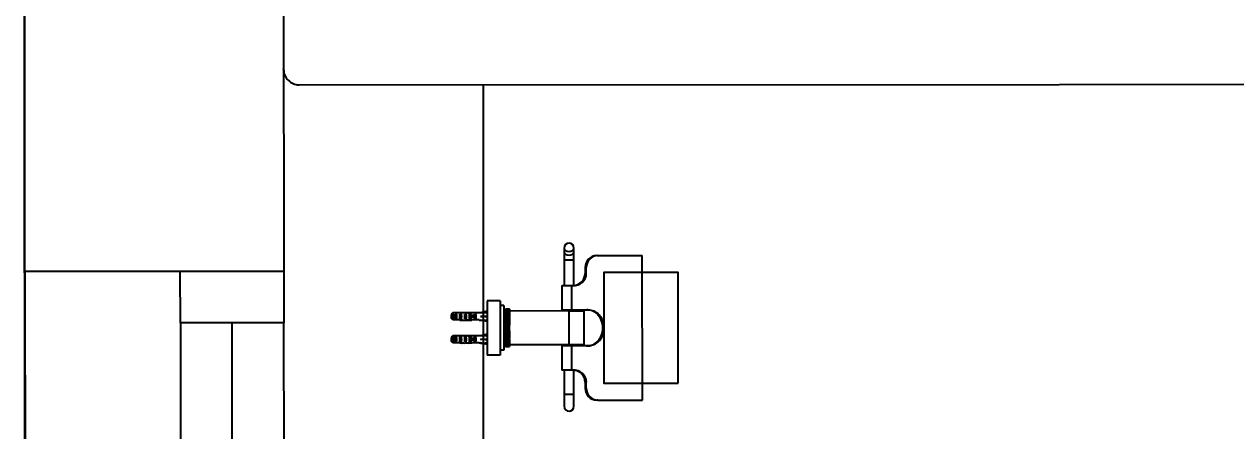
# Model space of a CAD drawing. Extents: x -678889171 to 586587, y -792238163 to 335485.
# Drawn here: x 83210 to 84381, y 33194 to 33587 of the extents above; entities that cross this region are included whole.
import ezdxf

# ---------------------------------------------------------------- set-up
doc = ezdxf.new("R2010")
doc.units = 0
doc.header["$MEASUREMENT"] = 0
doc.set_wipeout_variables(frame=1)
for name, color, linetype in [('XR-A-9TH-FLOOR$0$A-ANNO-SYMB', 252, 'Continuous'), ('XR-A-9TH-FLOOR$0$A-WALL', 252, 'Continuous'), ('XR-A-ST Cat Walk$0$A-FLOR-STRS', 252, 'Continuous'), ('XR-Typ24$0$XR-A-2ND-FLOOR$0$XR-A-TYP-2-3-4-5-6-7-8-9-10$0$A-FURN-SANT', 252, 'Continuous'), ('XR-Typ24$0$XR-A-2ND-FLOOR$0$XR-A-TYP-2-3-4-5-6-7-8-9-10$0$A-WALL', 252, 'Continuous'), ('XR-Typ24$0$XR-A-2ND-FLOOR$0$XR-A-TYP-2-3-4-5-6-7-8-9-10$0$XR-A-TYP$0$TYPICAL TYPES$0$I-WC', 252, 'Continuous'), ('XR-Typ24$0$XR-A-2ND-FLOOR$0$XR-A-TYP-2-3-4-5-6-7-8-9-10$0$XR-A-TYP$0$TYPICAL TYPES$0$XREF_3BR$0$I-WC', 252, 'Continuous'), ('XR-Typ24$0$XR-A-2ND-FLOOR$0$XR-A-TYP-2-3-4-5-6-7-8-9-10$0$XR-A-TYP-2-4-6-7-8$0$A-GLAZ', 252, 'Continuous')]:
    doc.layers.add(name, color=color, linetype=linetype)

# ---------------------------------------------------------------- blocks, each defined once
blk = doc.blocks.new('XR-A-ST Cat Walk')
at = {"layer": 'XR-A-ST Cat Walk$0$A-FLOR-STRS'}
blk.add_lwpolyline([(83405, 21690.4), (85408.4, 21689.8), (85411.4, 19119.9), (83269.4, 17090.8), (81833.2, 18631.5), (81394.5, 18222.2), (83243, 16239.3), (85650.6, 18520), (86012.1, 18520), (86007.7, 22289.6), (83404.6, 22290.4), (83405, 21690.4)], dxfattribs=at)
blk = doc.blocks.new('XR-Typ24$0$XR-A-2ND-FLOOR$0$XR-A-TYP-2-3-4-5-6-7-8-9-10$0$XR-A-TYP$0$TYPICAL TYPES$0$XREF_3BR$0$SE4')
at = {"layer": 'XR-Typ24$0$XR-A-2ND-FLOOR$0$XR-A-TYP-2-3-4-5-6-7-8-9-10$0$A-FURN-SANT'}
for p, q in [((416.2, 478.2, 0), (410.3, 478.2, 0)), ((410.3, 472.4, 0), (410.3, 478.2, 0)), ((410.3, 472.4, 0), (410.3, 472.3, 0)), ((410.3, 472.3, 0), (410.3, 472.3, 0)), ((411.2, 476.4, 0), (415.2, 476.4, 0)), ((411.2, 476.4, 0), (411.2, 475.4, 0)), ((415.2, 475.4, 0), (411.2, 475.4, 0)), ((411.2, 472.4, 0), (415.2, 472.4, 0)), ((411.2, 472.4, 0), (411.2, 471.4, 0)), ((411.5, 479.4, 0), (414.9, 479.4, 0)), ((415.2, 476.4, 0), (415.2, 475.4, 0)), ((415.2, 472.4, 0), (415.2, 471.4, 0)), ((416.2, 472.4, 0), (416.2, 478.2, 0)), ((416.2, 472.4, 0), (416.2, 472.3, 0)), ((416.2, 472.3, 0), (416.2, 472.3, 0)), ((435.2, 478.2, 0), (429.3, 478.2, 0)), ((429.3, 472.4, 0), (429.3, 478.2, 0)), ((429.3, 472.4, 0), (429.3, 472.3, 0)), ((429.3, 472.3, 0), (429.3, 472.3, 0)), ((430.2, 476.4, 0), (434.2, 476.4, 0)), ((430.2, 476.4, 0), (430.2, 475.4, 0)), ((434.2, 475.4, 0), (430.2, 475.4, 0)), ((430.2, 472.4, 0), (434.2, 472.4, 0)), ((430.2, 472.4, 0), (430.2, 471.4, 0)), ((430.5, 479.4, 0), (433.9, 479.4, 0)), ((434.2, 476.4, 0), (434.2, 475.4, 0)), ((434.2, 472.4, 0), (434.2, 471.4, 0)), ((435.2, 472.4, 0), (435.2, 478.2, 0)), ((435.2, 472.4, 0), (435.2, 472.3, 0)), ((435.2, 472.3, 0), (435.2, 472.3, 0)), ((410.2, 470.5, 0), (410.4, 470.5, 0)), ((410.2, 465.5, 0), (410.2, 463.9, 0)), ((410.2, 464.6, 0), (410.5, 464.6, 0)), ((410.3, 462.8, 0), (410.3, 462.8, 0)), ((410.3, 462.8, 0), (410.3, 462.6, 0)), ((410.3, 456.4, 0), (410.3, 462.6, 0)), ((415.2, 471.4, 0), (411.2, 471.4, 0)), ((411.2, 468.4, 0), (415.2, 468.4, 0)), ((411.2, 468.4, 0), (411.2, 467.4, 0)), ((415.2, 467.4, 0), (411.2, 467.4, 0)), ((411.2, 464.4, 0), (412.5, 464.4, 0)), ((411.2, 464.4, 0), (411.2, 463.5, 0)), ((412.5, 463.5, 0), (411.2, 463.5, 0)), ((412.5, 464.4, 0), (412.5, 464.6, 0)), ((413.2, 464.4, 0), (412.5, 464.4, 0)), ((412.5, 460.9, 0), (412.5, 464.4, 0)), ((414, 464.4, 0), (413.2, 464.4, 0)), ((414, 464.4, 0), (414, 464.6, 0)), ((414, 464.4, 0), (415.2, 464.4, 0)), ((414, 460.9, 0), (414, 464.4, 0)), ((415.2, 463.5, 0), (414, 463.5, 0)), ((415.2, 468.4, 0), (415.2, 467.4, 0)), ((415.2, 464.4, 0), (415.2, 463.5, 0)), ((416.2, 464.6, 0), (415.9, 464.6, 0)), ((416.2, 470.5, 0), (416, 470.5, 0)), ((416.2, 463.9, 0), (416.2, 465.5, 0)), ((416.2, 462.8, 0), (416.2, 462.6, 0)), ((416.2, 462.8, 0), (416.2, 462.8, 0)), ((416.2, 456.4, 0), (416.2, 462.6, 0)), ((429.2, 470.5, 0), (429.4, 470.5, 0)), ((429.2, 465.5, 0), (429.2, 463.9, 0)), ((429.2, 464.6, 0), (429.5, 464.6, 0)), ((429.3, 462.8, 0), (429.3, 462.8, 0)), ((429.3, 462.8, 0), (429.3, 462.6, 0)), ((429.3, 456.4, 0), (429.3, 462.6, 0)), ((434.2, 471.4, 0), (430.2, 471.4, 0)), ((430.2, 468.4, 0), (434.2, 468.4, 0)), ((430.2, 468.4, 0), (430.2, 467.4, 0)), ((434.2, 467.4, 0), (430.2, 467.4, 0)), ((430.2, 464.4, 0), (431.5, 464.4, 0)), ((430.2, 464.4, 0), (430.2, 463.5, 0)), ((431.5, 463.5, 0), (430.2, 463.5, 0)), ((431.5, 464.4, 0), (431.5, 464.6, 0)), ((432.2, 464.4, 0), (431.5, 464.4, 0)), ((431.5, 460.9, 0), (431.5, 464.4, 0)), ((433, 464.4, 0), (432.2, 464.4, 0)), ((433, 464.4, 0), (433, 464.6, 0)), ((433, 464.4, 0), (434.2, 464.4, 0)), ((433, 460.9, 0), (433, 464.4, 0)), ((434.2, 463.5, 0), (433, 463.5, 0)), ((434.2, 468.4, 0), (434.2, 467.4, 0)), ((434.2, 464.4, 0), (434.2, 463.5, 0)), ((435.2, 464.6, 0), (434.9, 464.6, 0)), ((435.2, 470.5, 0), (435, 470.5, 0)), ((435.2, 463.9, 0), (435.2, 465.5, 0)), ((435.2, 462.8, 0), (435.2, 462.6, 0)), ((435.2, 462.8, 0), (435.2, 462.8, 0)), ((435.2, 456.4, 0), (435.2, 462.6, 0)), ((409, 449.9, 0), (410.2, 455.4, 0)), ((410.2, 456.4, 0), (410.3, 456.4, 0)), ((410.2, 456.4, 0), (410.2, 455.4, 0)), ((411.2, 460.4, 0), (412.5, 460.4, 0)), ((411.2, 460.4, 0), (411.2, 459.5, 0)), ((415.2, 459.5, 0), (411.2, 459.5, 0)), ((414, 460.9, 0), (412.5, 460.9, 0)), ((412.5, 460.3, 0), (412.5, 460.9, 0)), ((414, 460.3, 0), (412.5, 460.3, 0)), ((413.2, 449.9, 0), (413.2, 455.4, 0)), ((414, 460.3, 0), (414, 460.9, 0)), ((414, 460.4, 0), (415.2, 460.4, 0)), ((415.2, 460.4, 0), (415.2, 459.5, 0)), ((416.2, 456.4, 0), (416.2, 456.4, 0)), ((416.2, 455.4, 0), (416.2, 456.4, 0)), ((417.5, 449.9, 0), (416.2, 455.4, 0)), ((428, 449.9, 0), (429.2, 455.4, 0)), ((429.3, 456.4, 0), (429.2, 456.4, 0)), ((429.2, 456.4, 0), (429.2, 455.4, 0)), ((430.2, 460.4, 0), (431.5, 460.4, 0)), ((430.2, 460.4, 0), (430.2, 459.5, 0)), ((434.2, 459.5, 0), (430.2, 459.5, 0)), ((433, 460.9, 0), (431.5, 460.9, 0)), ((431.5, 460.3, 0), (431.5, 460.9, 0)), ((433, 460.3, 0), (431.5, 460.3, 0)), ((432.2, 449.9, 0), (432.2, 455.4, 0)), ((433, 460.3, 0), (433, 460.9, 0)), ((433, 460.4, 0), (434.2, 460.4, 0)), ((434.2, 460.4, 0), (434.2, 459.5, 0)), ((435.2, 456.4, 0), (435.2, 456.4, 0)), ((435.2, 455.4, 0), (435.2, 456.4, 0)), ((436.5, 449.9, 0), (435.2, 455.4, 0)), ((445.2, 449.9, 0), (400.2, 449.9, 0)), ((400.2, 438.9, 0), (400.2, 449.9, 0)), ((445.2, 438.9, 0), (445.2, 449.9, 0)), ((445.2, 438.9, 0), (400.2, 438.9, 0)), ((404.2, 435.9, 0), (404.2, 438.9, 0)), ((441.2, 435.9, 0), (404.2, 435.9, 0)), ((407.2, 434.2, 0), (407.2, 434.2, 0)), ((407.2, 431.4, 0), (407.2, 434.2, 0)), ((407.7, 434.2, 0), (407.2, 434.2, 0)), ((407.2, 434.2, 0), (407.2, 431.4, 0)), ((407.7, 435.9, 0), (407.7, 434.2, 0)), ((408, 434.2, 0), (407.7, 434.2, 0)), ((407.8, 433.3, 0), (407.8, 434.2, 0)), ((407.8, 434.2, 0), (407.8, 433.6, 0)), ((407.9, 433.6, 0), (407.8, 433.6, 0)), ((407.8, 433.6, 0), (407.8, 433.3, 0)), ((407.8, 433.3, 0), (407.8, 433.3, 0)), ((407.8, 433.3, 0), (407.9, 433.3, 0)), ((407.9, 434.2, 0), (407.9, 433.6, 0)), ((407.9, 433.6, 0), (408, 433.6, 0)), ((407.9, 433.3, 0), (407.9, 433.6, 0)), ((407.9, 433.3, 0), (408.4, 433.3, 0)), ((408.2, 434.2, 0), (408, 434.2, 0)), ((408, 433.6, 0), (408, 434.2, 0)), ((408, 434.2, 0), (408, 433.6, 0)), ((408.2, 433.6, 0), (408, 433.6, 0)), ((408, 431.2, 0), (408, 433.3, 0)), ((408.2, 433.6, 0), (408.2, 434.2, 0)), ((409.6, 434.2, 0), (408.2, 434.2, 0)), ((409.9, 433.6, 0), (408.2, 433.6, 0)), ((408.3, 431.6, 0), (408.3, 433.3, 0)), ((408.4, 433.6, 0), (408.4, 431.6, 0)), ((408.9, 431.6, 0), (408.9, 433.6, 0)), ((409.3, 431.6, 0), (409.3, 433.6, 0)), ((411.7, 434.2, 0), (409.6, 434.2, 0)), ((409.6, 431.6, 0), (409.6, 433.6, 0)), ((409.9, 433.6, 0), (409.9, 434.2, 0)), ((412.4, 433.6, 0), (409.9, 433.6, 0)), ((410.1, 431.6, 0), (410.1, 433.6, 0)), ((410.5, 431.6, 0), (410.5, 433.6, 0)), ((411.3, 431.6, 0), (411.3, 433.6, 0)), ((412.4, 434.2, 0), (411.7, 434.2, 0)), ((411.7, 431.6, 0), (411.7, 433.6, 0)), ((412.2, 431.6, 0), (412.2, 433.6, 0)), ((412.8, 434.2, 0), (412.4, 434.2, 0)), ((412.4, 433.6, 0), (412.4, 434.2, 0)), ((412.8, 433.6, 0), (412.4, 433.6, 0)), ((413.6, 434.2, 0), (412.8, 434.2, 0)), ((412.8, 433.6, 0), (412.8, 434.2, 0)), ((413.6, 433.6, 0), (412.8, 433.6, 0)), ((412.8, 431.6, 0), (412.8, 433.6, 0)), ((415.6, 434.2, 0), (413.6, 434.2, 0)), ((413.6, 433.6, 0), (413.6, 434.2, 0)), ((415.6, 433.6, 0), (413.6, 433.6, 0)), ((416.2, 434.2, 0), (415.6, 434.2, 0)), ((415.6, 433.6, 0), (415.6, 434.2, 0)), ((416.2, 433.6, 0), (415.6, 433.6, 0)), ((416, 431.6, 0), (416, 433.6, 0)), ((418.1, 434.2, 0), (416.2, 434.2, 0)), ((416.2, 433.6, 0), (416.2, 434.2, 0)), ((418.1, 433.6, 0), (416.2, 433.6, 0)), ((418.8, 434.2, 0), (418.1, 434.2, 0)), ((418.1, 433.6, 0), (418.1, 434.2, 0)), ((418.8, 433.6, 0), (418.1, 433.6, 0)), ((419.3, 434.2, 0), (418.8, 434.2, 0)), ((418.8, 433.6, 0), (418.8, 434.2, 0)), ((419.3, 433.6, 0), (418.8, 433.6, 0)), ((419.5, 434.2, 0), (419.3, 434.2, 0)), ((419.3, 433.6, 0), (419.3, 434.2, 0)), ((419.5, 433.6, 0), (419.3, 433.6, 0)), ((419.6, 434.2, 0), (419.5, 434.2, 0)), ((419.5, 433.6, 0), (419.5, 434.2, 0)), ((419.6, 433.6, 0), (419.5, 433.6, 0)), ((420.2, 434.2, 0), (419.6, 434.2, 0)), ((419.6, 433.6, 0), (419.6, 434.2, 0)), ((420.2, 433.6, 0), (419.6, 433.6, 0)), ((419.6, 431.6, 0), (419.6, 433.6, 0)), ((420.1, 431.6, 0), (420.1, 433.6, 0)), ((420.1, 433.6, 0), (420.1, 431.6, 0)), ((420.2, 433.6, 0), (420.2, 434.2, 0)), ((420.2, 434.2, 0), (420.2, 434.2, 0)), ((420.3, 434.2, 0), (420.2, 434.2, 0)), ((420.2, 433.6, 0), (420.2, 434.2, 0)), ((420.2, 433.6, 0), (420.2, 433.6, 0)), ((420.3, 431.6, 0), (420.3, 434.2, 0)), ((420.3, 434.2, 0), (420.6, 434.2, 0)), ((420.6, 434.2, 0), (420.8, 434.2, 0)), ((420.6, 431.6, 0), (420.6, 434.2, 0)), ((420.6, 431.6, 0), (420.6, 432.2, 0)), ((420.6, 432.2, 0), (420.8, 432.2, 0)), ((420.6, 431.6, 0), (420.6, 432.2, 0)), ((420.8, 432.2, 0), (420.8, 434.2, 0)), ((420.8, 434.2, 0), (422, 434.2, 0)), ((420.8, 432.2, 0), (422, 432.2, 0)), ((420.9, 431.6, 0), (420.9, 432.2, 0)), ((421.2, 431.6, 0), (421.2, 432.2, 0)), ((421.3, 431.6, 0), (421.3, 432.2, 0)), ((422, 432.2, 0), (422, 434.2, 0)), ((422, 434.2, 0), (422.3, 434.2, 0)), ((422, 432.2, 0), (422.3, 432.2, 0)), ((424.9, 434.2, 0), (422.3, 434.2, 0)), ((422.3, 432.2, 0), (422.3, 434.2, 0)), ((422.3, 432.2, 0), (422.7, 432.2, 0)), ((422.4, 431.6, 0), (422.4, 432.2, 0)), ((422.7, 432.2, 0), (422.7, 434.2, 0)), ((422.7, 432.5, 0), (422.7, 432.5, 0)), ((422.7, 432.5, 0), (422.9, 432.5, 0)), ((422.7, 431.6, 0), (422.7, 432.5, 0)), ((422.7, 432.5, 0), (422.7, 431.6, 0)), ((422.7, 431.6, 0), (422.7, 432.2, 0)), ((422.7, 431.6, 0), (422.7, 432.2, 0)), ((422.9, 432.5, 0), (422.9, 434.2, 0)), ((422.9, 432.5, 0), (424, 432.5, 0)), ((423, 431.6, 0), (423, 432.5, 0)), ((424, 432.5, 0), (424, 434.2, 0)), ((424, 432.5, 0), (424, 434.2, 0)), ((424, 432.5, 0), (424, 432.5, 0)), ((424.1, 434.2, 0), (424.1, 431.6, 0)), ((424.2, 431.6, 0), (424.2, 434.2, 0)), ((424.5, 431.6, 0), (424.5, 434.2, 0)), ((424.8, 431.6, 0), (424.8, 434.2, 0)), ((424.8, 434.2, 0), (424.8, 431.6, 0)), ((424.9, 434.2, 0), (425.1, 434.2, 0)), ((424.9, 434.2, 0), (424.9, 431.6, 0)), ((425.1, 431.6, 0), (425.1, 434.2, 0)), ((425.2, 434.2, 0), (425.1, 434.2, 0)), ((425.8, 434.2, 0), (425.2, 434.2, 0)), ((425.2, 434.2, 0), (425.2, 434.2, 0)), ((425.2, 433.6, 0), (425.2, 434.2, 0)), ((425.2, 434.2, 0), (425.2, 433.6, 0)), ((425.8, 433.6, 0), (425.2, 433.6, 0)), ((425.2, 433.6, 0), (425.2, 433.6, 0)), ((425.4, 431.6, 0), (425.4, 433.6, 0)), ((425.4, 431.6, 0), (425.4, 433.6, 0)), ((425.9, 434.2, 0), (425.8, 434.2, 0)), ((425.8, 433.6, 0), (425.8, 434.2, 0)), ((425.9, 433.6, 0), (425.8, 433.6, 0)), ((425.8, 431.6, 0), (425.8, 433.6, 0)), ((426.1, 434.2, 0), (425.9, 434.2, 0)), ((425.9, 433.6, 0), (425.9, 434.2, 0)), ((426.1, 433.6, 0), (425.9, 433.6, 0)), ((426.6, 434.2, 0), (426.1, 434.2, 0)), ((426.1, 433.6, 0), (426.1, 434.2, 0)), ((426.6, 433.6, 0), (426.1, 433.6, 0)), ((427.3, 434.2, 0), (426.6, 434.2, 0)), ((426.6, 433.6, 0), (426.6, 434.2, 0)), ((427.3, 433.6, 0), (426.6, 433.6, 0)), ((429.3, 434.2, 0), (427.3, 434.2, 0)), ((427.3, 433.6, 0), (427.3, 434.2, 0)), ((429.3, 433.6, 0), (427.3, 433.6, 0)), ((429.9, 434.2, 0), (429.3, 434.2, 0)), ((429.3, 433.6, 0), (429.3, 434.2, 0)), ((429.9, 433.6, 0), (429.3, 433.6, 0)), ((429.4, 431.6, 0), (429.4, 433.6, 0)), ((431.8, 434.2, 0), (429.9, 434.2, 0)), ((429.9, 433.6, 0), (429.9, 434.2, 0)), ((431.8, 433.6, 0), (429.9, 433.6, 0)), ((432.6, 434.2, 0), (431.8, 434.2, 0)), ((431.8, 433.6, 0), (431.8, 434.2, 0)), ((432.6, 433.6, 0), (431.8, 433.6, 0)), ((433, 434.2, 0), (432.6, 434.2, 0)), ((432.6, 433.6, 0), (432.6, 434.2, 0)), ((433, 433.6, 0), (432.6, 433.6, 0)), ((432.6, 431.6, 0), (432.6, 433.6, 0)), ((433, 433.6, 0), (433, 434.2, 0)), ((433.7, 434.2, 0), (433, 434.2, 0)), ((435.6, 433.6, 0), (433, 433.6, 0)), ((433.3, 431.6, 0), (433.3, 433.6, 0)), ((435.8, 434.2, 0), (433.7, 434.2, 0)), ((433.7, 431.6, 0), (433.7, 433.6, 0)), ((434.2, 431.6, 0), (434.2, 433.6, 0)), ((434.9, 431.6, 0), (434.9, 433.6, 0)), ((435.3, 431.6, 0), (435.3, 433.6, 0)), ((435.6, 433.6, 0), (435.6, 434.2, 0)), ((437.2, 433.6, 0), (435.6, 433.6, 0)), ((437.2, 434.2, 0), (435.8, 434.2, 0)), ((435.8, 431.6, 0), (435.8, 433.6, 0)), ((436.2, 431.6, 0), (436.2, 433.6, 0)), ((436.6, 431.6, 0), (436.6, 433.6, 0)), ((437, 431.6, 0), (437, 433.6, 0)), ((437, 433.3, 0), (437.6, 433.3, 0)), ((437.1, 431.6, 0), (437.1, 433.3, 0)), ((437.4, 434.2, 0), (437.2, 434.2, 0)), ((437.2, 433.6, 0), (437.2, 434.2, 0)), ((437.4, 433.6, 0), (437.2, 433.6, 0)), ((437.7, 434.2, 0), (437.4, 434.2, 0)), ((437.4, 433.6, 0), (437.4, 434.2, 0)), ((437.4, 431.2, 0), (437.4, 433.3, 0)), ((437.5, 433.6, 0), (437.5, 434.2, 0)), ((437.5, 433.6, 0), (437.6, 433.6, 0)), ((437.6, 433.6, 0), (437.6, 434.2, 0)), ((437.6, 433.6, 0), (437.6, 434.2, 0)), ((437.6, 433.6, 0), (437.6, 433.6, 0)), ((437.6, 433.3, 0), (437.6, 433.6, 0)), ((437.6, 433.3, 0), (437.6, 433.6, 0)), ((437.6, 433.3, 0), (437.6, 433.3, 0)), ((437.6, 433.3, 0), (437.7, 433.3, 0)), ((437.7, 435.9, 0), (437.7, 434.2, 0)), ((438.2, 434.2, 0), (437.7, 434.2, 0)), ((437.7, 433.3, 0), (437.7, 434.2, 0)), ((438.2, 434.2, 0), (438.3, 434.2, 0)), ((438.2, 431.4, 0), (438.2, 434.2, 0)), ((438.3, 431.4, 0), (438.3, 434.2, 0)), ((441.2, 435.9, 0), (441.2, 438.9, 0)), ((407.5, 431.4, 0), (407.2, 431.4, 0)), ((407.2, 431.4, 0), (407.2, 431.4, 0)), ((407.2, 431.4, 0), (407.2, 431.2, 0)), ((407.2, 431.4, 0), (407.2, 431.2, 0)), ((407.2, 431.2, 0), (407.2, 431.2, 0)), ((407.2, 431.2, 0), (407.4, 431.2, 0)), ((407.4, 431.4, 0), (407.4, 431.2, 0)), ((407.4, 431.2, 0), (407.5, 431.2, 0)), ((407.5, 431.4, 0), (407.5, 431.2, 0)), ((408, 431.2, 0), (407.5, 431.2, 0)), ((408.3, 431.6, 0), (408, 431.6, 0)), ((408.4, 431.4, 0), (408, 431.4, 0)), ((408, 431.2, 0), (408.1, 431.2, 0)), ((408.1, 431.4, 0), (408.1, 431.2, 0)), ((408.1, 431.2, 0), (408.4, 431.2, 0)), ((408.4, 431.6, 0), (408.3, 431.6, 0)), ((408.9, 431.6, 0), (408.4, 431.6, 0)), ((408.4, 431.6, 0), (408.4, 431.2, 0)), ((409.6, 431.2, 0), (408.4, 431.2, 0)), ((408.7, 381.9, 0), (408.7, 431.2, 0)), ((408.9, 431.6, 0), (409.3, 431.6, 0)), ((409.3, 431.6, 0), (409.6, 431.6, 0)), ((409.6, 431.2, 0), (409.6, 431.6, 0)), ((409.6, 431.6, 0), (410.1, 431.6, 0)), ((412, 431.2, 0), (409.6, 431.2, 0)), ((410.1, 431.6, 0), (410.5, 431.6, 0)), ((410.5, 431.6, 0), (411.3, 431.6, 0)), ((411.3, 431.6, 0), (411.7, 431.6, 0)), ((411.7, 431.6, 0), (412.2, 431.6, 0)), ((412, 431.2, 0), (412, 431.6, 0)), ((413.4, 431.2, 0), (412, 431.2, 0)), ((412.2, 431.6, 0), (412.8, 431.6, 0)), ((412.8, 431.6, 0), (416, 431.6, 0)), ((413.4, 431.2, 0), (413.4, 431.6, 0)), ((413.4, 431.2, 0), (413.4, 431.6, 0)), ((413.4, 431.2, 0), (413.4, 431.2, 0)), ((414.2, 431.6, 0), (414.2, 431.2, 0)), ((414.6, 431.2, 0), (414.2, 431.2, 0)), ((414.6, 431.6, 0), (414.6, 431.2, 0)), ((414.7, 431.2, 0), (414.6, 431.2, 0)), ((414.7, 431.2, 0), (414.7, 431.6, 0)), ((414.9, 431.2, 0), (414.7, 431.2, 0)), ((414.9, 431.2, 0), (414.9, 431.6, 0)), ((415.1, 431.2, 0), (414.9, 431.2, 0)), ((415.1, 431.2, 0), (415.1, 431.6, 0)), ((415.9, 431.2, 0), (415.1, 431.2, 0)), ((415.9, 431.2, 0), (415.9, 431.6, 0)), ((416.8, 431.2, 0), (415.9, 431.2, 0)), ((416, 431.6, 0), (419.6, 431.6, 0)), ((416.8, 431.2, 0), (416.8, 431.6, 0)), ((418.5, 431.2, 0), (416.8, 431.2, 0)), ((418.5, 431.2, 0), (418.5, 431.6, 0)), ((419.7, 431.2, 0), (418.5, 431.2, 0)), ((419.6, 431.6, 0), (420.1, 431.6, 0)), ((419.7, 431.2, 0), (419.7, 431.6, 0)), ((420.4, 431.2, 0), (419.7, 431.2, 0)), ((420.1, 431.6, 0), (420.1, 431.6, 0)), ((420.1, 431.6, 0), (420.3, 431.6, 0)), ((420.3, 431.6, 0), (420.6, 431.6, 0)), ((420.4, 431.2, 0), (420.4, 431.6, 0)), ((420.6, 431.6, 0), (420.6, 431.6, 0)), ((420.6, 431.6, 0), (420.6, 431.6, 0)), ((420.6, 431.6, 0), (420.9, 431.6, 0)), ((420.9, 431.6, 0), (421.2, 431.6, 0)), ((421.3, 431.6, 0), (421.2, 431.6, 0)), ((421.3, 431.6, 0), (422.4, 431.6, 0)), ((422.4, 431.6, 0), (422.7, 431.6, 0)), ((422.7, 431.6, 0), (422.7, 431.6, 0)), ((422.7, 431.6, 0), (422.7, 431.6, 0)), ((422.7, 431.6, 0), (423, 431.6, 0)), ((422.7, 431.4, 0), (422.7, 431.4, 0)), ((423, 431.6, 0), (424.1, 431.6, 0)), ((423.7, 431.6, 0), (423.7, 431.6, 0)), ((424.2, 431.6, 0), (424.1, 431.6, 0)), ((424.2, 431.6, 0), (424.5, 431.6, 0)), ((424.5, 431.6, 0), (424.8, 431.6, 0)), ((424.8, 431.6, 0), (424.8, 431.6, 0)), ((424.8, 431.6, 0), (424.9, 431.6, 0)), ((424.9, 431.6, 0), (425.1, 431.6, 0)), ((425, 431.2, 0), (425, 431.6, 0)), ((425.7, 431.2, 0), (425, 431.2, 0)), ((425.1, 431.6, 0), (425.4, 431.6, 0)), ((425.4, 431.6, 0), (425.8, 431.6, 0)), ((425.4, 431.6, 0), (425.4, 431.6, 0)), ((425.7, 431.2, 0), (425.7, 431.6, 0)), ((426.9, 431.2, 0), (425.7, 431.2, 0)), ((425.8, 431.6, 0), (429.4, 431.6, 0)), ((426.9, 431.2, 0), (426.9, 431.6, 0)), ((428.6, 431.2, 0), (426.9, 431.2, 0)), ((428.6, 431.2, 0), (428.6, 431.6, 0)), ((429.5, 431.2, 0), (428.6, 431.2, 0)), ((429.4, 431.6, 0), (432.6, 431.6, 0)), ((429.5, 431.2, 0), (429.5, 431.6, 0)), ((430.4, 431.2, 0), (429.5, 431.2, 0)), ((430.4, 431.2, 0), (430.4, 431.6, 0)), ((430.6, 431.2, 0), (430.4, 431.2, 0)), ((430.6, 431.2, 0), (430.6, 431.6, 0)), ((430.7, 431.2, 0), (430.6, 431.2, 0)), ((430.7, 431.2, 0), (430.7, 431.6, 0)), ((430.8, 431.2, 0), (430.7, 431.2, 0)), ((430.8, 431.2, 0), (430.8, 431.6, 0)), ((431.2, 431.2, 0), (430.8, 431.2, 0)), ((431.2, 431.2, 0), (431.2, 431.6, 0)), ((432, 431.2, 0), (432, 431.6, 0)), ((432, 431.6, 0), (432, 431.2, 0)), ((433.4, 431.2, 0), (432, 431.2, 0)), ((432, 431.2, 0), (432, 431.2, 0)), ((432.6, 431.6, 0), (433.3, 431.6, 0)), ((433.3, 431.6, 0), (433.7, 431.6, 0)), ((433.4, 431.2, 0), (433.4, 431.6, 0)), ((435.8, 431.2, 0), (433.4, 431.2, 0)), ((433.7, 431.6, 0), (434.2, 431.6, 0)), ((434.2, 431.6, 0), (434.9, 431.6, 0)), ((434.9, 431.6, 0), (435.3, 431.6, 0)), ((435.3, 431.6, 0), (435.8, 431.6, 0)), ((435.8, 431.2, 0), (435.8, 431.6, 0)), ((435.8, 431.6, 0), (436.2, 431.6, 0)), ((437.1, 431.2, 0), (435.8, 431.2, 0)), ((436.2, 431.6, 0), (436.6, 431.6, 0)), ((437, 431.6, 0), (436.6, 431.6, 0)), ((436.7, 381.9, 0), (436.7, 431.2, 0)), ((437.1, 431.6, 0), (437, 431.6, 0)), ((437.4, 431.6, 0), (437.1, 431.6, 0)), ((437.1, 431.2, 0), (437.1, 431.6, 0)), ((437.4, 431.4, 0), (437.1, 431.4, 0)), ((437.1, 431.2, 0), (437.3, 431.2, 0)), ((437.3, 431.4, 0), (437.3, 431.2, 0)), ((437.3, 431.2, 0), (437.4, 431.2, 0)), ((437.9, 431.2, 0), (437.4, 431.2, 0)), ((438.2, 431.4, 0), (437.9, 431.4, 0)), ((437.9, 431.4, 0), (437.9, 431.2, 0)), ((437.9, 431.2, 0), (438.1, 431.2, 0)), ((438.1, 431.4, 0), (438.1, 431.2, 0)), ((438.1, 431.2, 0), (438.3, 431.2, 0)), ((438.3, 431.4, 0), (438.2, 431.4, 0)), ((438.3, 431.4, 0), (438.3, 431.2, 0)), ((438.3, 431.2, 0), (438.3, 431.4, 0)), ((438.3, 431.2, 0), (438.3, 431.2, 0)), ((367.7, 385.9, 0), (357.7, 385.9, 0)), ((367.7, 385.9, 0), (367.7, 377.9, 0)), ((387.7, 385.9, 0), (367.7, 385.9, 0)), ((387.7, 379.8, 0), (387.7, 387.9, 0)), ((407.7, 387.9, 0), (387.7, 387.9, 0)), ((407.7, 379.8, 0), (407.7, 387.9, 0)), ((407.7, 379.8, 0), (407.7, 387.9, 0)), ((408.7, 387.9, 0), (407.7, 387.9, 0)), ((408.7, 381.9, 0), (436.7, 381.9, 0)), ((408.7, 369.4, 0), (408.7, 381.9, 0)), ((437.7, 387.9, 0), (436.7, 387.9, 0)), ((436.7, 381.9, 0), (436.7, 369.4, 0)), ((437.7, 387.9, 0), (437.7, 379.8, 0)), ((457.7, 387.9, 0), (437.7, 387.9, 0)), ((437.7, 387.9, 0), (437.7, 379.8, 0)), ((457.7, 387.9, 0), (457.7, 379.8, 0)), ((478.7, 385.9, 0), (457.7, 385.9, 0)), ((478.7, 377.9, 0), (478.7, 385.9, 0)), ((485.8, 385.9, 0), (478.7, 385.9, 0)), ((488.9, 385.9, 0), (485.8, 385.9, 0)), ((357.7, 377.9, 0), (367.7, 377.9, 0)), ((367.7, 377.9, 0), (387.6, 377.9, 0)), ((407.7, 379.8, 0), (387.7, 379.8, 0)), ((387.7, 378.6, 0), (387.7, 379.8, 0)), ((407.7, 366.7, 0), (407.7, 379.8, 0)), ((407.7, 375.9, 0), (408.7, 375.9, 0)), ((436.7, 375.9, 0), (437.7, 375.9, 0)), ((437.7, 379.8, 0), (437.7, 366.7, 0)), ((457.7, 379.8, 0), (437.7, 379.8, 0)), ((457.7, 379.8, 0), (457.7, 378.6, 0)), ((457.8, 377.9, 0), (478.7, 377.9, 0)), ((478.7, 377.9, 0), (485.8, 377.9, 0)), ((485.8, 377.9, 0), (488.9, 377.9, 0)), ((377.7, 368.6, 0), (372.7, 368.6, 0)), ((372.7, 368.6, 0), (372.7, 367.7, 0)), ((372.7, 367.7, 0), (377.7, 367.7, 0)), ((377.7, 367.7, 0), (377.7, 368.6, 0)), ((408.7, 369.4, 0), (436.7, 369.4, 0)), ((467.7, 367.7, 0), (467.7, 368.6, 0)), ((472.7, 368.6, 0), (467.7, 368.6, 0)), ((467.7, 367.7, 0), (472.7, 367.7, 0)), ((472.7, 367.7, 0), (472.7, 368.6, 0)), ((362.7, 358.2, 0), (362.7, 359, 0)), ((362.7, 358.2, 0), (362.7, 321.2, 0)), ((482.7, 359, 0), (482.7, 358.2, 0)), ((482.7, 358.2, 0), (482.7, 321.2, 0)), ((362.8, 321.2, 0), (482.6, 321.2, 0))]:
    blk.add_line(p, q, dxfattribs=at)
at = {"layer": 'XR-Typ24$0$XR-A-2ND-FLOOR$0$XR-A-TYP-2-3-4-5-6-7-8-9-10$0$A-FURN-SANT', "elevation": 0}
for points in [[(407.2, 431.2), (438.3, 431.2), (438.3, 434.2), (407.2, 434.2)], [(376.8, 291.6), (468.7, 291.6), (468.7, 353.1), (376.8, 353.1)]]:
    blk.add_lwpolyline(points, close=True, dxfattribs=at)
at = {"layer": 'XR-Typ24$0$XR-A-2ND-FLOOR$0$XR-A-TYP-2-3-4-5-6-7-8-9-10$0$A-FURN-SANT'}
for centre, radius, start, end in [((420.6, 431.9, 0), 0.303, 249.713, 266.578), ((420.6, 431.7, 0), 0.191, 245.5072, 295.3419), ((420.8, 430.9, 0), 0.688, 95.9832, 109.0037), ((420.8, 431, 0), 0.513, 94.8314, 107.1936), ((421.2, 427.7, 0), 3.86, 76.2872, 96.7169), ((422.3, 431.6, 0), 0.178, 230.815, 271.7767), ((422.9, 432.6, 0), 1.25, 262.2328, 271.7069), ((423.2, 431.6, 0), 0.178, 268.2233, 308.9187), ((424.2, 427.6, 0), 3.94, 82.708, 103.5674), ((424.6, 430.9, 0), 0.688, 70.9963, 84.0168), ((424.6, 431, 0), 0.519, 72.5665, 84.4833), ((424.8, 431.9, 0), 0.303, 273.422, 290.287), ((357.7, 381.9, 0), 4, 90, 270), ((488.9, 381.9, 0), 4, 270, 90), ((377.5, 377.9, 0), 10.3, 271.4545, 3.7433), ((377.6, 378.6, 0), 10, 270.7148, 351.5135), ((382.8, 378.6, 0), 4.95, 342.2494, 1.6628), ((462.7, 378.6, 0), 4.95, 178.3503, 197.7376), ((468, 377.9, 0), 10.3, 176.2277, 268.5745), ((467.8, 378.6, 0), 9.96, 188.2757, 269.496), ((372.7, 358.6, 0), 10, 89.9854, 177.4108), ((372.7, 357.7, 0), 9.98, 89.8092, 177.2539), ((472.7, 358.6, 0), 10, 2.5889, 90.0149), ((472.7, 357.7, 0), 9.98, 2.7464, 90.1904), ((374.1, 175, 0), 146.7, 94.406, 94.4421), ((472.5, 201.7, 0), 120, 85.1228, 85.1671)]:
    blk.add_arc(centre, radius, start, end, dxfattribs=at)
for centre, major_axis, ratio, start_param, end_param in [((413.2, 470.5, 0), (0, 10.5), 0.285569, 1.403348, 1.570796), ((413.2, 474.1, 0), (0, -10.5), 0.285569, -1.403348, -1.209195), ((413.2, 477.1, 0), (3, 0), 0.760351, 3.989655, 5.435123), ((413.2, 474.1, 0), (0, -10.5), 0.285569, 1.209195, 1.403348), ((413.2, 470.5, 0), (0, 10.5), 0.285569, 4.712389, 4.879837), ((432.2, 470.5, 0), (0, 10.5), 0.285569, 1.403348, 1.570796), ((432.2, 474.1, 0), (0, -10.5), 0.285569, -1.403348, -1.209195), ((432.2, 477.1, 0), (3, 0), 0.760351, 3.989655, 5.435123), ((432.2, 474.1, 0), (0, -10.5), 0.285569, 1.209195, 1.403348), ((432.2, 470.5, 0), (0, 10.5), 0.285569, 4.712389, 4.879837), ((413.2, 470.5, 0), (0, -6.74), 0.445101, 4.712389, 4.895847), ((413.2, 468, 0), (0, 6.74), 0.445101, 1.209195, 1.545119), ((413.2, 468.4, 0), (0, -8.33), 0.359989, 4.738067, 5.192367), ((413.2, 465.5, 0), (0, 8.33), 0.359989, 1.39272, 1.673729), ((413.2, 463.9, 0), (0, 6.74), 0.445101, 1.467863, 1.738244), ((413.2, 461.5, 0), (0, 6.74), 0.445101, 1.090818, 1.403348), ((413.2, 473.1, 0), (3, 0), 0.760351, 3.989655, 5.435123), ((413.2, 469.1, 0), (3, 0), 0.760351, 3.989655, 5.435123), ((413.2, 465.7, 0), (3, 0), 0.976011, 3.989655, 4.459709), ((413.2, 471.4, 0), (0, -7.06), 0.425017, 6.030505, 6.283185), ((413.2, 471.4, 0), (0, 7.06), 0.425017, 3.141593, 3.394273), ((413.2, 465.7, 0), (3, 0), 0.976011, 4.965069, 5.435123), ((413.2, 468.4, 0), (0, -8.33), 0.359989, 1.090818, 1.545119), ((413.2, 461.5, 0), (0, 6.74), 0.445101, 4.879837, 5.192367), ((413.2, 468, 0), (0, 6.74), 0.445101, 4.738067, 5.073991), ((413.2, 470.5, 0), (0, 6.74), 0.445101, 4.528931, 4.712389), ((413.2, 465.5, 0), (0, 8.33), 0.359989, 4.609456, 4.890466), ((413.2, 463.9, 0), (0, 6.74), 0.445101, 4.544941, 4.815322), ((432.2, 470.5, 0), (0, 6.74), 0.445101, 1.570796, 1.754254), ((432.2, 468, 0), (0, 6.74), 0.445101, 1.209195, 1.545119), ((432.2, 468.4, 0), (0, -8.33), 0.359989, 4.738067, 5.192367), ((432.2, 465.5, 0), (0, 8.33), 0.359989, 1.39272, 1.673729), ((432.2, 463.9, 0), (0, 6.74), 0.445101, 1.467863, 1.738244), ((432.2, 461.5, 0), (0, 6.74), 0.445101, 1.090818, 1.403348), ((432.2, 473.1, 0), (3, 0), 0.760351, 3.989655, 5.435123), ((432.2, 469.1, 0), (3, 0), 0.760351, 3.989655, 5.435123), ((432.2, 465.7, 0), (3, 0), 0.976011, 3.989655, 4.459709), ((432.2, 471.4, 0), (0, -7.06), 0.425017, 6.030505, 6.283185), ((432.2, 471.4, 0), (0, 7.06), 0.425017, 3.141593, 3.394273), ((432.2, 465.7, 0), (3, 0), 0.976011, 4.965069, 5.435123), ((432.2, 468.4, 0), (0, -8.33), 0.359989, 1.090818, 1.545119), ((432.2, 461.5, 0), (0, 6.74), 0.445101, 4.879837, 5.192367), ((432.2, 468, 0), (0, 6.74), 0.445101, 4.738067, 5.073991), ((432.2, 470.5, 0), (0, -6.74), 0.445101, 1.387338, 1.570796), ((432.2, 465.5, 0), (0, 8.33), 0.359989, 4.609456, 4.890466), ((432.2, 463.9, 0), (0, 6.74), 0.445101, 4.544941, 4.815322), ((413.2, 468.5, 0), (-0.8, -51.9), 0.055876, -1.314474, -1.20343), ((413.2, 461.7, 0), (3, 0), 0.976011, 3.989655, 5.435123), ((413.2, 468.5, 0), (-2.9, -51.9), 0.014553, 1.205061, 1.316105), ((413.2, 468.5, 0), (2.9, -51.9), 0.014553, -1.316105, -1.205061), ((413.2, 468.5, 0), (0.8, -51.9), 0.055876, 1.20343, 1.314474), ((432.2, 468.5, 0), (-0.8, -51.9), 0.055876, -1.314474, -1.20343), ((432.2, 461.7, 0), (3, 0), 0.976011, 3.989655, 5.435123), ((432.2, 468.5, 0), (-2.9, -51.9), 0.014553, 1.205061, 1.316105), ((432.2, 468.5, 0), (2.9, -51.9), 0.014553, -1.316105, -1.205061), ((432.2, 468.5, 0), (0.8, -51.9), 0.055876, 1.20343, 1.314474), ((420.6, 431.7, 0), (-0.068, 0.171), 0.902963, 2.7256, 3.147611), ((424.8, 431.7, 0), (0.068, 0.171), 0.902963, 3.133356, 3.557585), ((485.8, 381.9, 0), (0, -4), 0.707107, 3.141593, 6.283185), ((488.9, 381.9, 0), (0, -4), 0.707107, 3.141593, 6.283185)]:
    blk.add_ellipse(centre, major_axis=major_axis, ratio=ratio, start_param=start_param, end_param=end_param, dxfattribs=at)
for points in [[(410.3, 478.2, 0), (410.7, 478.6, 0), (411.1, 479, 0), (411.5, 479.4, 0)], [(416.2, 478.2, 0), (415.8, 478.6, 0), (415.4, 479, 0), (414.9, 479.4, 0)], [(429.3, 478.2, 0), (429.7, 478.6, 0), (430.1, 479, 0), (430.5, 479.4, 0)], [(435.2, 478.2, 0), (434.8, 478.6, 0), (434.4, 479, 0), (433.9, 479.4, 0)], [(420.6, 431.6, 0), (420.5, 431.6, 0), (420.5, 431.5, 0), (420.6, 431.5, 0)], [(420.5, 431.5, 0), (420.5, 431.5, 0), (420.5, 431.5, 0), (420.6, 431.5, 0)], [(420.8, 431.5, 0), (420.8, 431.5, 0), (420.7, 431.5, 0), (420.7, 431.5, 0)], [(424.7, 431.5, 0), (424.7, 431.5, 0), (424.7, 431.5, 0), (424.7, 431.5, 0)], [(424.8, 431.5, 0), (424.9, 431.5, 0), (424.9, 431.6, 0), (424.9, 431.6, 0)], [(424.8, 431.5, 0), (424.9, 431.5, 0), (424.9, 431.5, 0), (424.9, 431.5, 0)]]:
    blk.add_open_spline(points, degree=3, dxfattribs=at)
for points, knots in [([(420.4, 431.6, 0), (420.4, 431.6, 0), (420.4, 431.6, 0), (420.5, 431.5, 0), (420.5, 431.5, 0)], [0, 0, 0, 0, 0.233221, 1, 1, 1, 1]), ([(420.7, 431.5, 0), (420.8, 431.6, 0), (420.9, 431.6, 0), (421, 431.6, 0), (421.1, 431.6, 0), (421.4, 431.6, 0), (421.5, 431.6, 0), (421.8, 431.5, 0), (422, 431.5, 0), (422.2, 431.5, 0), (422.2, 431.5, 0), (422.3, 431.4, 0)], [0, 0, 0, 0, 0.125, 0.125, 0.25, 0.25, 0.5, 0.5, 0.75, 0.75, 1, 1, 1, 1]), ([(422.1, 431.5, 0), (422.2, 431.5, 0), (422.2, 431.4, 0), (422.2, 431.4, 0), (422.3, 431.4, 0), (422.4, 431.4, 0), (422.5, 431.4, 0), (422.6, 431.4, 0), (422.7, 431.4, 0), (422.7, 431.4, 0)], [0, 0, 0, 0, 0.081315, 0.172885, 0.303173, 0.525174, 0.708317, 0.899275, 1, 1, 1, 1]), ([(422.3, 431.4, 0), (422.3, 431.4, 0), (422.3, 431.4, 0), (422.3, 431.4, 0), (422.4, 431.4, 0), (422.5, 431.4, 0), (422.5, 431.4, 0), (422.6, 431.4, 0), (422.7, 431.4, 0), (422.7, 431.4, 0)], [0, 0, 0, 0, 0.25, 0.25, 0.5, 0.5, 0.75, 0.75, 1, 1, 1, 1]), ([(422.7, 431.4, 0), (422.8, 431.4, 0), (422.8, 431.4, 0), (422.9, 431.4, 0), (423, 431.4, 0), (423, 431.4, 0), (423.1, 431.4, 0), (423.1, 431.4, 0), (423.2, 431.4, 0), (423.2, 431.4, 0)], [0, 0, 0, 0, 0.25, 0.25, 0.5, 0.5, 0.75, 0.75, 1, 1, 1, 1]), ([(422.9, 431.4, 0), (422.9, 431.4, 0), (423, 431.4, 0), (423.1, 431.4, 0), (423.1, 431.4, 0), (423.2, 431.4, 0), (423.3, 431.5, 0), (423.3, 431.5, 0), (423.3, 431.5, 0)], [0, 0, 0, 0, 0.012674, 0.296722, 0.605834, 0.842756, 0.990911, 1, 1, 1, 1]), ([(423.2, 431.4, 0), (423.2, 431.4, 0), (423.2, 431.5, 0), (423.3, 431.5, 0), (423.3, 431.5, 0), (423.5, 431.5, 0), (423.6, 431.5, 0), (423.9, 431.6, 0), (424.1, 431.6, 0), (424.4, 431.6, 0), (424.5, 431.6, 0), (424.7, 431.5, 0)], [0, 0, 0, 0, 0.125, 0.125, 0.25, 0.25, 0.5, 0.5, 0.75, 0.75, 1, 1, 1, 1]), ([(424.8, 431.5, 0), (424.8, 431.5, 0), (424.8, 431.5, 0), (424.9, 431.5, 0), (424.9, 431.5, 0), (424.9, 431.5, 0)], [0, 0, 0, 0, 0.418647, 0.862444, 1, 1, 1, 1]), ([(424.9, 431.5, 0), (424.9, 431.5, 0), (425, 431.5, 0), (425, 431.6, 0), (425, 431.6, 0)], [0, 0, 0, 0, 0.310918, 1, 1, 1, 1]), ([(407.7, 367.6, 0), (407.7, 365.7, 0), (408, 364, 0), (409.4, 360.6, 0), (410.4, 359.2, 0), (412.5, 357.3, 0), (413.3, 356.7, 0), (414.9, 355.7, 0), (415.8, 355.3, 0), (418.6, 354.3, 0), (420.6, 353.9, 0), (424.7, 353.9, 0), (426.8, 354.3, 0), (429.6, 355.3, 0), (430.5, 355.7, 0), (432.1, 356.7, 0), (432.9, 357.2, 0), (434.3, 358.5, 0), (434.9, 359.2, 0), (435.9, 360.7, 0), (436.3, 361.5, 0), (437.4, 363.9, 0), (437.7, 365.7, 0), (437.7, 367.6, 0)], [0, 0, 0, 0, 0.125, 0.125, 0.25, 0.25, 0.3125, 0.3125, 0.375, 0.375, 0.5, 0.5, 0.625, 0.625, 0.6875, 0.6875, 0.75, 0.75, 0.8125, 0.8125, 0.875, 0.875, 1, 1, 1, 1]), ([(437.7, 366.7, 0), (437.7, 364.8, 0), (437.4, 363.1, 0), (436, 359.7, 0), (435, 358.3, 0), (432.9, 356.4, 0), (432.2, 355.8, 0), (430.5, 354.8, 0), (429.6, 354.4, 0), (426.8, 353.4, 0), (424.8, 353.1, 0), (420.7, 353.1, 0), (418.6, 353.4, 0), (415.8, 354.4, 0), (414.9, 354.8, 0), (413.3, 355.8, 0), (412.5, 356.4, 0), (411.2, 357.6, 0), (410.6, 358.3, 0), (409.5, 359.8, 0), (409.1, 360.6, 0), (408, 363, 0), (407.7, 364.8, 0), (407.7, 366.7, 0)], [0, 0, 0, 0, 0.125, 0.125, 0.25, 0.25, 0.3125, 0.3125, 0.375, 0.375, 0.5, 0.5, 0.625, 0.625, 0.6875, 0.6875, 0.75, 0.75, 0.8125, 0.8125, 0.875, 0.875, 1, 1, 1, 1])]:
    blk.add_open_spline(points, degree=3, knots=knots, dxfattribs=at)
blk = doc.blocks.new('XR-Typ24$0$XR-A-2ND-FLOOR$0$XR-A-TYP-2-3-4-5-6-7-8-9-10$0$XR-A-TYP$0$TYPICAL TYPES$0$MILANO-P')
at = {"layer": 'XR-Typ24$0$XR-A-2ND-FLOOR$0$XR-A-TYP-2-3-4-5-6-7-8-9-10$0$A-FURN-SANT'}
blk.add_lwpolyline([(-1.4999, 0.339, -0.414214), (-1.4849, 0.354), (-0.015, 0.354, -0.414214), (0, 0.339), (0, 0), (0, -0.36, -0.414214), (-0.015, -0.375), (-1.4849, -0.375, -0.414214), (-1.4999, -0.36), (-1.4999, 0)], format="xyb", close=True, dxfattribs=at)
blk.add_point((-1.4999, 0.339, 0), dxfattribs=at)
blk = doc.blocks.new('*U1061')
at = {"layer": 'XR-Typ24$0$XR-A-2ND-FLOOR$0$XR-A-TYP-2-3-4-5-6-7-8-9-10$0$XR-A-TYP-2-4-6-7-8$0$A-GLAZ'}
for p, q in [((80476.4, 59997.1), (79976.1, 59997.1)), ((79976.1, 59947.1), (80476.4, 59947.1)), ((79976.1, 59897.1), (80476.4, 59897.1))]:
    blk.add_line(p, q, dxfattribs=at)
blk.add_lwpolyline([(79926.1, 60147.1), (80526.4, 60147.1)], dxfattribs=at)
for points in [[(79926.1, 59997.1), (79976.1, 59997.1), (79976.1, 59897.1), (79926.1, 59897.1)], [(80476.4, 59997.1), (80526.4, 59997.1), (80526.4, 59897.1), (80476.4, 59897.1)]]:
    blk.add_lwpolyline(points, close=True, dxfattribs=at)
blk = doc.blocks.new('XR-Typ24')
at = {"layer": 'XR-Typ24$0$XR-A-2ND-FLOOR$0$XR-A-TYP-2-3-4-5-6-7-8-9-10$0$A-WALL'}
blk.add_line((86260.7, 20735.1), (86261, 19825.7), dxfattribs=at)
blk.add_line((86260.7, 20735.1), (86261, 19825.7), dxfattribs=at)
at = {"layer": 'XR-Typ24$0$XR-A-2ND-FLOOR$0$XR-A-TYP-2-3-4-5-6-7-8-9-10$0$A-WALL', "elevation": 0}
blk.add_lwpolyline([(86254.1, 19826.2), (86010.6, 19826.1), (86010.2, 21513.5)], dxfattribs=at)
at = {"layer": 'XR-Typ24$0$XR-A-2ND-FLOOR$0$XR-A-TYP-2-3-4-5-6-7-8-9-10$0$XR-A-TYP$0$TYPICAL TYPES$0$I-WC', "xscale": -999.9999999999993, "yscale": 999.9999999999994, "zscale": 1000, "rotation": 180.021037281632}
blk.add_blockref('XR-Typ24$0$XR-A-2ND-FLOOR$0$XR-A-TYP-2-3-4-5-6-7-8-9-10$0$XR-A-TYP$0$TYPICAL TYPES$0$MILANO-P', (87760.7, 20361.2, 0), dxfattribs=at)
at = {"layer": 'XR-Typ24$0$XR-A-2ND-FLOOR$0$XR-A-TYP-2-3-4-5-6-7-8-9-10$0$XR-A-TYP$0$TYPICAL TYPES$0$XREF_3BR$0$I-WC', "xscale": 1.166667827585031, "yscale": 1.166667827585031, "zscale": 1.166667827585031, "rotation": 90.01881144368689}
blk.add_blockref('XR-Typ24$0$XR-A-2ND-FLOOR$0$XR-A-TYP-2-3-4-5-6-7-8-9-10$0$XR-A-TYP$0$TYPICAL TYPES$0$XREF_3BR$0$SE4', (86982.6, 19278.6, 0), dxfattribs=at)
at = {"layer": 'XR-Typ24$0$XR-A-2ND-FLOOR$0$XR-A-TYP-2-3-4-5-6-7-8-9-10$0$XR-A-TYP-2-4-6-7-8$0$A-GLAZ', "extrusion": (1.51833e-07, -1.74724e-07, 1), "rotation": 90.07878353340003}
blk.add_blockref('*U1061', (146268.8, -60617.4, 0), dxfattribs=at)
blk.add_blockref('*U1061', (146268.8, -60617.4, 0), dxfattribs=at)
at = {"layer": 'XR-Typ24$0$XR-A-2ND-FLOOR$0$XR-A-TYP-2-3-4-5-6-7-8-9-10$0$A-FURN-SANT', "ltscale": 0.5}
blk.add_line((86454.5, 18972.1, 0), (86454.1, 20006.8, 0), dxfattribs=at)

msp = doc.modelspace()

# ---------------------------------------------------------------- block references
at = {"layer": 'XR-A-9TH-FLOOR$0$A-WALL'}
msp.add_blockref('XR-A-ST Cat Walk', (-2800.4, 13522.1), dxfattribs=at)

# ---------------------------------------------------------------- next in the draw order: block references
at = {"layer": 'XR-A-9TH-FLOOR$0$A-ANNO-SYMB'}
msp.add_blockref('XR-Typ24', (-2800.4, 13522.1), dxfattribs=at)

doc.saveas('drawing.dxf')
